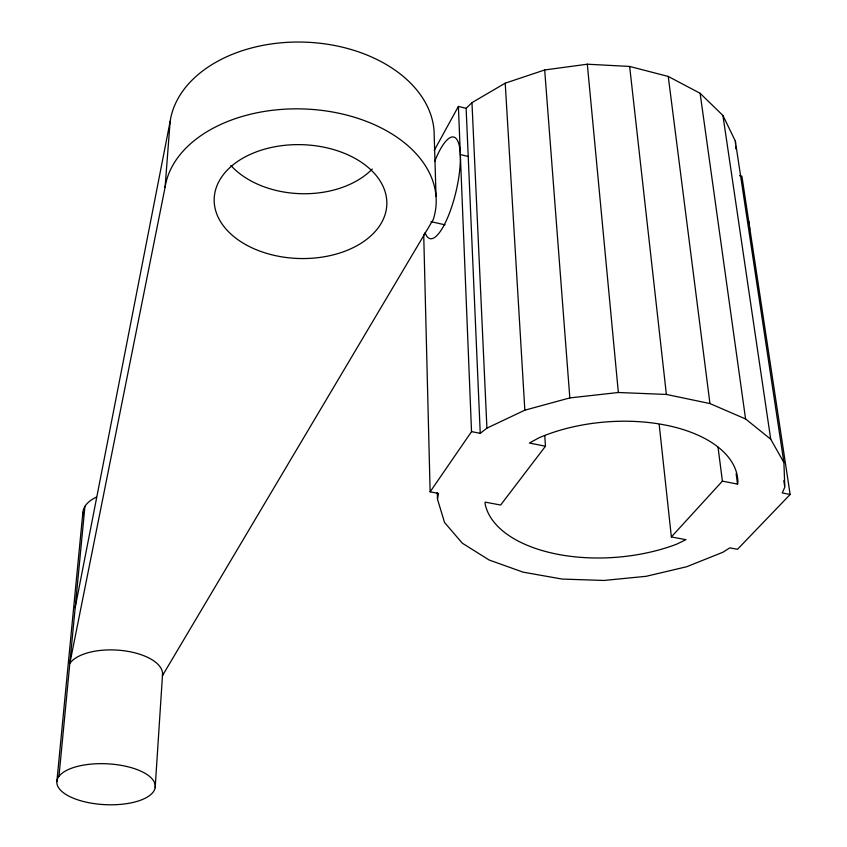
<?xml version="1.0" encoding="UTF-8"?>
<svg xmlns="http://www.w3.org/2000/svg" width="847" height="847" viewBox="0 0 847 847"><rect width="100%" height="100%" fill="white"/><g stroke="black" fill="none" stroke-linecap="round" stroke-linejoin="round"><path stroke-width="1.27" d="M155.17 787.625A49.285 20.455 2.8 0 0 84.562 764.936A49.285 20.455 2.8 0 0 78.464 800.066A49.285 20.455 2.8 0 0 155.17 787.625L162.635 672.973M165.08 187.346A135.944 89.687 1.8 0 1 321.129 110.301A135.944 89.687 1.8 0 1 433.272 219.5L162.465 675.61A47.506 21.884 3.2 0 0 123.98 650.761A47.506 21.884 3.2 0 0 69.825 663.455L165.08 187.346L170.131 121.428A132.439 90.936 2 0 1 305.047 42.149A132.439 90.936 2 0 1 434.056 130.66L436.036 196.324M56.855 781.59L82.879 512.403M58.962 776.371L84.922 506.39M739.547 175.689L741.908 176.271L790.145 494.5L737.483 549.311L729.828 547.871L722.925 552.233L686.663 566.749L646.219 576.299L603.922 580.46L562.112 579.062L523.097 572.149L489.121 560.005L462.293 543.181L444.548 522.504L437.465 499.116L438.534 493.409L430.128 491.842L423.712 234.428M75.182 607.638L170.131 121.428M545.468 446.221L500.641 505.024L485.151 502.133L485.077 503.605A127.018 67.876 -4.5 0 0 676.552 544.208L685.975 539.677L671.364 536.945L722.396 481.128L737.525 484.113L737.896 482.599A127.018 67.876 -4.5 0 0 670.104 426.062A127.018 67.876 -4.5 0 0 539.031 437.761L529.396 443.045L545.468 446.221L544.769 435.729M434.246 150.406L458.396 106.426L466.125 108.321L471.959 102.635L505.214 83.175L544.685 69.962L587.32 64.213L629.649 66.447L668.251 76.452L700.109 93.297L722.925 115.467L735.344 141.1L783.909 462.568L784.798 487.205L782.226 492.933L790.145 494.5M430.128 491.842L471.525 431.631L458.396 106.426M471.525 431.631L480.249 433.346L486.919 428.127L524.844 410.181L569.83 397.91L618.352 392.5L666.377 394.448L709.945 403.564L745.572 418.947L770.717 439.201L783.909 462.568M430.954 221.639L445.035 224.847M460.345 154.578L468.211 156.462M783.814 480.662L784.608 485.892M722.925 115.467L770.717 439.201M700.109 93.297L745.572 418.947M736.138 473.695L737.525 484.113M718.044 447.237L722.396 481.128M668.251 76.452L709.945 403.564M629.649 66.447L666.377 394.448M659.199 424.527L671.364 536.945M587.32 64.213L618.352 392.5M544.685 69.962L569.83 397.91M505.214 83.175L524.844 410.181M735.344 141.1L735.492 143.683M735.641 146.266L735.789 148.85M471.959 102.635L486.919 428.127M466.125 108.321L480.249 433.346M437.285 492.499L437.465 499.116M372.246 169.061A84.139 57.723 2 0 1 230.903 165.493M83.133 516.13A45.039 23.6 3.9 0 1 96.399 497.147M748.579 220.845A49.899 21.016 -75.8 0 1 749.68 229.558M434.712 161.428A52.143 14.632 -76.9 0 1 458.862 143.979A52.143 14.632 -76.9 0 1 449.513 212.999A52.143 14.632 -76.9 0 1 425.088 232.427M245.577 244.55A86.362 56.929 1.8 0 0 385.671 212.481A86.362 56.929 1.8 0 0 270.299 147.706A86.362 56.929 1.8 0 0 245.577 244.55"/></g></svg>
